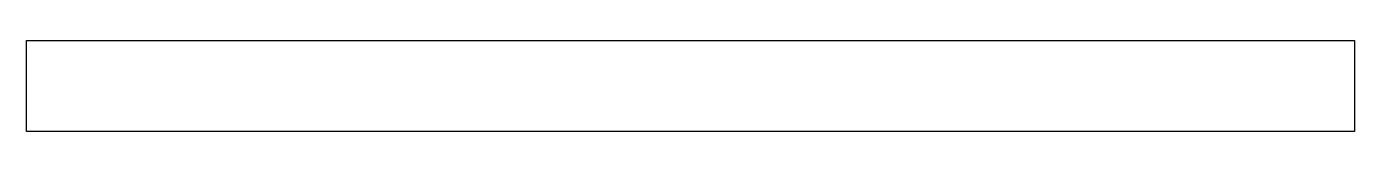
# Model space of a CAD drawing. Header units: millimetres. Extents: x 0 to 737, y 0 to 51.
import ezdxf

# ---------------------------------------------------------------- set-up
doc = ezdxf.new("R2010")
doc.units = ezdxf.units.MM

msp = doc.modelspace()

# ---------------------------------------------------------------- linework, layer by layer
at = {"color": 7, "linetype": 'Continuous', "lineweight": 25}
for p, q in [((0, 0), (0, 50.8)), ((0, 50.8), (736.6, 50.8)), ((736.6, 50.8), (736.6, 0)), ((736.6, 0), (0, 0))]:
    msp.add_line(p, q, dxfattribs=at)

doc.saveas('drawing.dxf')
